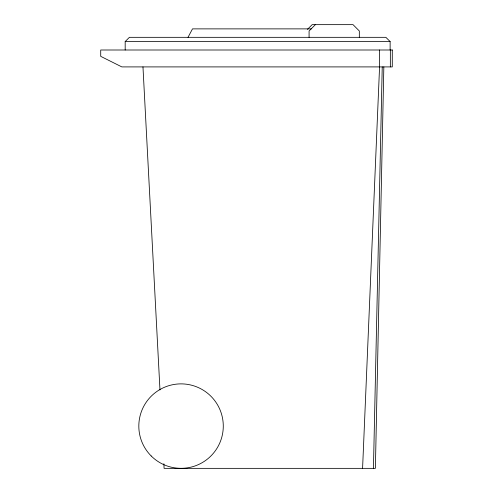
<?xml version="1.0" encoding="UTF-8"?>
<svg xmlns="http://www.w3.org/2000/svg" width="493" height="493" viewBox="0 0 493 493"><rect width="100%" height="100%" fill="white"/><g stroke="black" fill="none" stroke-linecap="round" stroke-linejoin="round"><path stroke-width="0.74" d="M383.837 66.906L375.383 468.35L164.101 468.35L163.855 463.734M373.441 468.35L382.229 66.906M362.583 468.35L379.567 66.906M188.018 37.326L192.498 28.877L311.348 28.877M307.447 29.401L312.168 24.65L353.031 24.65L359.329 30.991L359.329 37.326M315.378 24.65L309.08 30.991L309.08 37.326M125.179 50.003L125.179 41.554L129.406 37.326L385.865 37.326L390.129 41.554L390.129 50.003M125.179 41.554L390.129 41.554M142.97 66.906L159.972 389.908M390.345 50.003L390.345 66.906M379.481 50.003L379.481 66.906M392.286 50.003L100.714 50.003L100.714 56.344L121.839 66.906L392.286 66.906L392.286 50.003M151.197 455.97A42.225 42.225 0 0 0 221.844 437.032A42.225 42.225 0 0 0 170.122 385.316A42.225 42.225 0 0 0 151.197 455.97"/></g></svg>
